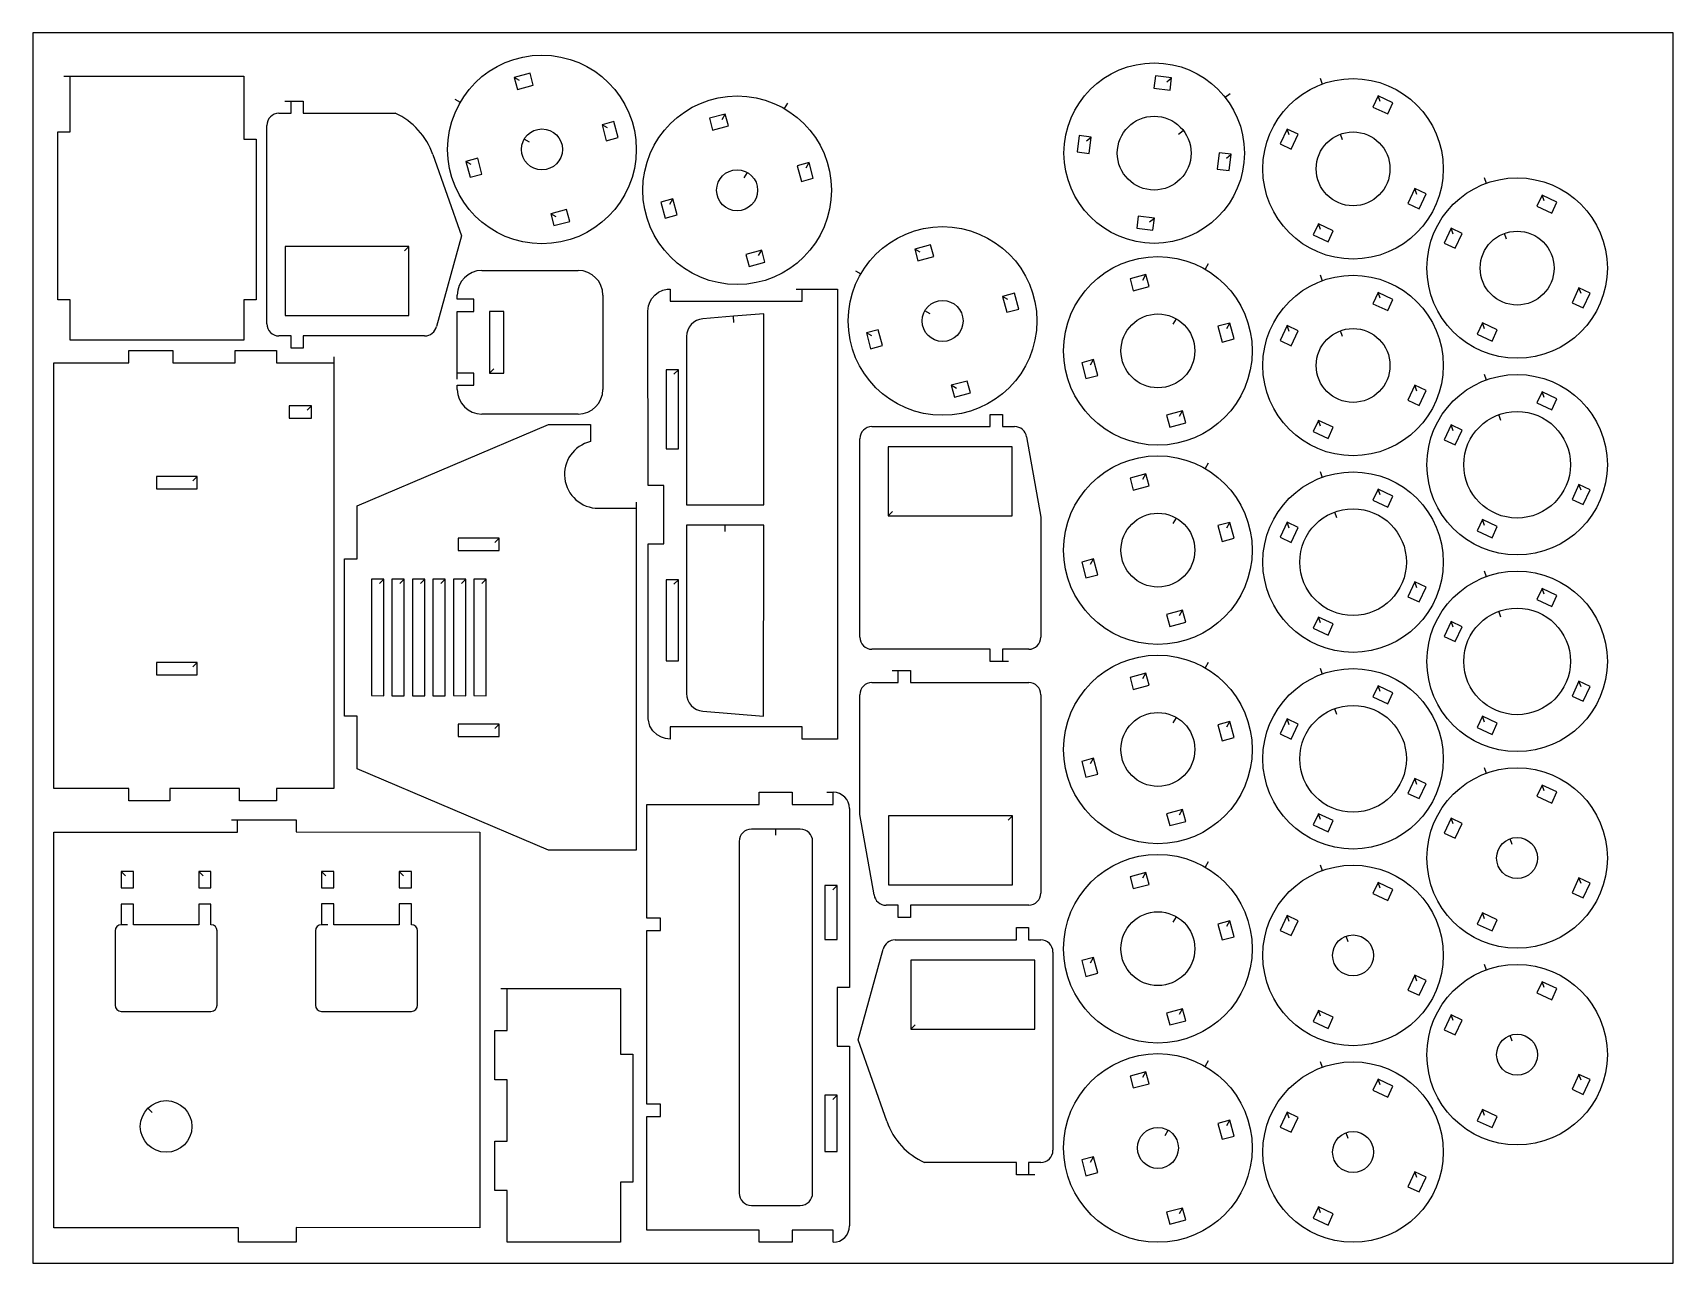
# Model space of a CAD drawing. Extents: x 0 to 667, y 0 to 500.
import ezdxf

# ---------------------------------------------------------------- set-up
doc = ezdxf.new("R2010")
doc.units = 0
doc.header["$MEASUREMENT"] = 0
doc.layers.add('01', color=5, linetype='Continuous')
doc.layers.add('DEFAULT', color=7, linetype='Continuous')

msp = doc.modelspace()

# ---------------------------------------------------------------- linework, layer by layer
at = {"layer": '01'}
msp.add_lwpolyline([(0, 0), (666.64, 0), (666.64, 499.98), (0, 499.98)], close=True, dxfattribs=at)
at = {"layer": 'DEFAULT'}
for p, q in [((12.65, 482.39), (15.14, 482.39)), ((15.14, 482.39), (85.77, 482.39)), ((15.14, 459.72), (15.14, 482.39)), ((85.77, 482.39), (85.77, 456.81)), ((202.08, 483.56), (195.64, 481.83)), ((197.8, 480.58), (195.64, 481.83)), ((195.64, 481.83), (196.93, 477)), ((203.37, 478.73), (202.08, 483.56)), ((456.21, 482.43), (455.6, 477.47)), ((462.82, 481.62), (456.21, 482.43)), ((460.85, 480.08), (462.82, 481.62)), ((462.21, 476.66), (462.82, 481.62)), ((523.15, 481.5), (524.01, 479.15)), ((196.93, 477), (203.37, 478.73)), ((455.6, 477.47), (462.21, 476.66)), ((486.58, 475.2), (484.61, 473.67)), ((546.7, 474.35), (544.58, 469.82)), ((547.55, 472), (546.7, 474.35)), ((552.74, 471.53), (546.7, 474.35)), ((100.03, 467.28), (104.98, 467.28)), ((102.48, 472.23), (104.98, 472.23)), ((104.98, 472.23), (109.93, 472.23)), ((104.98, 467.28), (104.98, 472.23)), ((109.93, 472.23), (109.93, 467.28)), ((109.93, 467.28), (147.3, 467.28)), ((171.56, 473.01), (173.73, 471.76)), ((281.38, 466.97), (274.94, 465.24)), ((280.13, 464.8), (281.38, 466.97)), ((282.68, 462.14), (281.38, 466.97)), ((306.64, 471.36), (305.39, 469.2)), ((544.58, 469.82), (550.63, 467)), ((550.63, 467), (552.74, 471.53)), ((95.08, 381.75), (95.08, 462.33)), ((236.16, 463.88), (231.34, 462.58)), ((233.5, 461.33), (231.34, 462.58)), ((231.34, 462.58), (233.06, 456.14)), ((237.89, 457.44), (236.16, 463.88)), ((274.94, 465.24), (276.24, 460.41)), ((276.24, 460.41), (282.68, 462.14)), ((465.57, 458.79), (467.54, 460.33)), ((509.71, 460.89), (506.89, 454.85)), ((510.56, 458.54), (509.71, 460.89)), ((514.24, 458.78), (509.71, 460.89)), ((10.15, 391.42), (10.15, 459.72)), ((10.15, 459.72), (15.14, 459.72)), ((85.77, 456.81), (90.77, 456.81)), ((90.77, 456.81), (90.77, 391.42)), ((201.87, 455.51), (199.71, 456.76)), ((233.06, 456.14), (237.89, 457.44)), ((425.19, 458.2), (424.38, 451.58)), ((430.15, 457.59), (425.19, 458.2)), ((428.18, 456.05), (430.15, 457.59)), ((429.34, 450.97), (430.15, 457.59)), ((506.89, 454.85), (511.42, 452.73)), ((511.42, 452.73), (514.24, 458.78)), ((532.27, 456.44), (531.42, 458.79)), ((162.56, 450.53), (174.2, 417.45)), ((180.79, 449.04), (175.96, 447.74)), ((178.12, 446.49), (175.96, 447.74)), ((175.96, 447.74), (177.68, 441.3)), ((182.51, 442.6), (180.79, 449.04)), ((315.47, 447.29), (310.64, 445.99)), ((314.22, 445.12), (315.47, 447.29)), ((317.19, 440.85), (315.47, 447.29)), ((424.38, 451.58), (429.34, 450.97)), ((482.09, 451.21), (481.28, 444.6)), ((487.06, 450.6), (482.09, 451.21)), ((485.09, 449.06), (487.06, 450.6)), ((486.24, 443.99), (487.06, 450.6)), ((177.68, 441.3), (182.51, 442.6)), ((289.14, 441.05), (290.39, 443.22)), ((310.64, 445.99), (312.36, 439.55)), ((312.36, 439.55), (317.19, 440.85)), ((481.28, 444.6), (486.24, 443.99)), ((589.81, 441.17), (590.67, 438.82)), ((561.67, 436.66), (558.85, 430.62)), ((562.52, 434.31), (561.67, 436.66)), ((566.2, 434.55), (561.67, 436.66)), ((563.38, 428.51), (566.2, 434.55)), ((613.36, 434.02), (611.25, 429.49)), ((614.21, 431.67), (613.36, 434.02)), ((619.4, 431.21), (613.36, 434.02)), ((216.92, 428.18), (210.48, 426.45)), ((218.21, 423.35), (216.92, 428.18)), ((260.09, 432.45), (255.26, 431.15)), ((255.26, 431.15), (256.99, 424.71)), ((258.84, 430.28), (260.09, 432.45)), ((261.82, 426.01), (260.09, 432.45)), ((558.85, 430.62), (563.38, 428.51)), ((611.25, 429.49), (617.29, 426.68)), ((617.29, 426.68), (619.4, 431.21)), ((212.64, 425.2), (210.48, 426.45)), ((210.48, 426.45), (211.77, 421.62)), ((211.77, 421.62), (218.21, 423.35)), ((256.99, 424.71), (261.82, 426.01)), ((449.22, 425.53), (448.61, 420.57)), ((448.61, 420.57), (455.23, 419.75)), ((455.84, 424.72), (449.22, 425.53)), ((453.87, 423.18), (455.84, 424.72)), ((455.23, 419.75), (455.84, 424.72)), ((522.47, 422.39), (520.35, 417.86)), ((523.32, 420.04), (522.47, 422.39)), ((528.51, 419.57), (522.47, 422.39)), ((576.37, 420.56), (573.56, 414.52)), ((577.23, 418.21), (576.37, 420.56)), ((580.9, 418.45), (576.37, 420.56)), ((174.2, 417.45), (164.06, 380.62)), ((364.88, 413.85), (358.44, 412.12)), ((366.17, 409.02), (364.88, 413.85)), ((520.35, 417.86), (526.4, 415.04)), ((526.4, 415.04), (528.51, 419.57)), ((573.56, 414.52), (578.09, 412.41)), ((578.09, 412.41), (580.9, 418.45)), ((598.93, 416.12), (598.08, 418.46)), ((152.83, 413.1), (102.51, 413.1)), ((102.51, 413.1), (102.51, 385.05)), ((151.06, 411.33), (152.83, 413.1)), ((152.83, 385.05), (152.83, 413.1)), ((296.22, 411.59), (289.78, 409.86)), ((289.78, 409.86), (291.07, 405.03)), ((291.07, 405.03), (297.51, 406.76)), ((294.97, 409.42), (296.22, 411.59)), ((297.51, 406.76), (296.22, 411.59)), ((360.6, 410.87), (358.44, 412.12)), ((358.44, 412.12), (359.73, 407.29)), ((359.73, 407.29), (366.17, 409.02)), ((182.51, 403.4), (221.67, 403.4)), ((334.36, 403.3), (336.53, 402.05)), ((452.38, 401.7), (445.95, 399.97)), ((451.13, 399.53), (452.38, 401.7)), ((453.68, 396.87), (452.38, 401.7)), ((477.65, 406.09), (476.4, 403.93)), ((523.15, 401.59), (524.01, 399.24)), ((172.51, 391.73), (172.51, 393.4)), ((231.67, 393.4), (231.67, 355.07)), ((251.61, 392.01), (252.81, 393.4)), ((252.81, 393.4), (254.34, 394.57)), ((254.34, 394.57), (256.01, 395.36)), ((256.01, 395.36), (257.82, 395.79)), ((257.82, 395.79), (259, 395.87)), ((259, 395.87), (259, 390.87)), ((310.18, 395.82), (312.68, 395.82)), ((312.68, 395.82), (327.08, 395.82)), ((312.68, 390.87), (312.68, 395.82)), ((327.08, 395.82), (327.08, 212.91)), ((398.96, 394.17), (394.13, 392.87)), ((400.69, 387.73), (398.96, 394.17)), ((445.95, 399.97), (447.24, 395.14)), ((447.24, 395.14), (453.68, 396.87)), ((546.7, 394.44), (544.58, 389.91)), ((547.55, 392.09), (546.7, 394.44)), ((552.74, 391.63), (546.7, 394.44)), ((628.33, 396.33), (625.52, 390.29)), ((629.19, 393.98), (628.33, 396.33)), ((632.86, 394.22), (628.33, 396.33)), ((630.05, 388.18), (632.86, 394.22)), ((15.14, 391.42), (10.15, 391.42)), ((15.14, 375.13), (15.14, 391.42)), ((90.77, 391.42), (85.77, 391.42)), ((85.77, 391.42), (85.77, 375.13)), ((179.18, 391.73), (172.51, 391.73)), ((172.51, 361.73), (172.51, 386.73)), ((172.51, 386.73), (179.18, 386.73)), ((179.18, 386.73), (179.18, 391.73)), ((191.41, 386.73), (185.58, 386.73)), ((185.58, 386.73), (185.58, 361.73)), ((191.41, 361.73), (191.41, 386.73)), ((249.99, 386.86), (250.27, 389.1)), ((250.02, 316.09), (249.99, 386.86)), ((250.27, 389.1), (250.89, 390.78)), ((250.89, 390.78), (251.61, 392.01)), ((259, 390.87), (312.68, 390.87)), ((364.67, 385.8), (362.51, 387.05)), ((396.3, 391.62), (394.13, 392.87)), ((394.13, 392.87), (395.86, 386.43)), ((395.86, 386.43), (400.69, 387.73)), ((544.58, 389.91), (550.63, 387.09)), ((550.63, 387.09), (552.74, 391.63)), ((625.52, 390.29), (630.05, 388.18)), ((102.51, 385.05), (152.83, 385.05)), ((284.71, 384.78), (272.35, 383.76)), ((297.07, 385.79), (284.71, 384.78)), ((284.91, 382.29), (284.71, 384.78)), ((297.07, 308.19), (297.07, 385.79)), ((463.48, 381.56), (464.73, 383.72)), ((486.47, 382.02), (481.64, 380.72)), ((481.64, 380.72), (483.37, 374.28)), ((485.22, 379.85), (486.47, 382.02)), ((488.2, 375.58), (486.47, 382.02)), ((509.71, 380.98), (506.89, 374.94)), ((510.56, 378.63), (509.71, 380.98)), ((514.24, 378.87), (509.71, 380.98)), ((589.13, 382.06), (587.02, 377.53)), ((589.99, 379.72), (589.13, 382.06)), ((595.17, 379.25), (589.13, 382.06)), ((85.77, 375.13), (15.14, 375.13)), ((104.98, 376.8), (100.03, 376.8)), ((104.98, 371.85), (104.98, 376.8)), ((159.24, 376.8), (109.93, 376.8)), ((109.93, 376.8), (109.93, 371.85)), ((265.67, 376.52), (265.67, 308.19)), ((343.59, 379.33), (338.76, 378.03)), ((340.92, 376.78), (338.76, 378.03)), ((338.76, 378.03), (340.48, 371.59)), ((345.31, 372.89), (343.59, 379.33)), ((483.37, 374.28), (488.2, 375.58)), ((506.89, 374.94), (511.42, 372.83)), ((511.42, 372.83), (514.24, 378.87)), ((532.27, 376.53), (531.42, 378.88)), ((587.02, 377.53), (593.06, 374.72)), ((593.06, 374.72), (595.17, 379.25)), ((39, 365.82), (39, 370.82)), ((39, 370.82), (56.85, 370.82)), ((56.85, 370.82), (56.85, 365.82)), ((82.3, 365.82), (82.3, 370.82)), ((82.3, 370.82), (99, 370.82)), ((99, 370.82), (99, 365.82)), ((109.93, 371.85), (104.98, 371.85)), ((122.33, 368.32), (122.33, 365.82)), ((340.48, 371.59), (345.31, 372.89)), ((431.09, 367.18), (426.26, 365.88)), ((429.84, 365.01), (431.09, 367.18)), ((432.82, 360.74), (431.09, 367.18)), ((8.48, 192.91), (8.48, 365.82)), ((8.48, 365.82), (39, 365.82)), ((56.85, 365.82), (82.3, 365.82)), ((99, 365.82), (122.33, 365.82)), ((122.33, 365.82), (122.33, 192.91)), ((172.51, 359.23), (172.51, 361.73)), ((179.18, 361.73), (172.51, 361.73)), ((179.18, 356.73), (179.18, 361.73)), ((187.35, 363.5), (185.58, 361.73)), ((185.58, 361.73), (191.41, 361.73)), ((262.34, 362.97), (257.34, 362.97)), ((257.34, 362.97), (257.34, 330.99)), ((260.57, 361.2), (262.34, 362.97)), ((262.34, 330.99), (262.34, 362.97)), ((426.26, 365.88), (427.99, 359.44)), ((427.99, 359.44), (432.82, 360.74)), ((589.81, 361.26), (590.67, 358.91)), ((172.51, 355.07), (172.51, 356.73)), ((172.51, 356.73), (179.18, 356.73)), ((379.71, 358.47), (373.27, 356.74)), ((375.44, 355.49), (373.27, 356.74)), ((373.27, 356.74), (374.57, 351.91)), ((374.57, 351.91), (381.01, 353.64)), ((381.01, 353.64), (379.71, 358.47)), ((561.67, 356.75), (558.85, 350.71)), ((562.52, 354.4), (561.67, 356.75)), ((566.2, 354.64), (561.67, 356.75)), ((563.38, 348.6), (566.2, 354.64)), ((613.36, 354.11), (611.25, 349.58)), ((614.21, 351.77), (613.36, 354.11)), ((619.4, 351.3), (613.36, 354.11)), ((113.28, 348.39), (104.23, 348.39)), ((104.23, 348.39), (104.23, 343.39)), ((111.51, 346.62), (113.28, 348.39)), ((113.28, 343.39), (113.28, 348.39)), ((558.85, 350.71), (563.38, 348.6)), ((611.25, 349.58), (617.29, 346.77)), ((617.29, 346.77), (619.4, 351.3)), ((104.23, 343.39), (113.28, 343.39)), ((131.82, 307.7), (209.56, 340.75)), ((221.67, 345.07), (182.51, 345.07)), ((209.56, 340.75), (226.61, 340.75)), ((226.61, 340.75), (226.61, 333.87)), ((389.09, 339.96), (389.09, 344.91)), ((389.09, 344.91), (394.04, 344.91)), ((394.04, 344.91), (394.04, 339.96)), ((467.22, 346.32), (460.78, 344.59)), ((460.78, 344.59), (462.08, 339.76)), ((462.08, 339.76), (468.52, 341.49)), ((465.97, 344.15), (467.22, 346.32)), ((468.52, 341.49), (467.22, 346.32)), ((522.47, 342.48), (520.35, 337.95)), ((523.32, 340.13), (522.47, 342.48)), ((528.51, 339.67), (522.47, 342.48)), ((576.37, 340.65), (573.56, 334.61)), ((577.23, 338.3), (576.37, 340.65)), ((580.9, 338.54), (576.37, 340.65)), ((596.65, 342.47), (595.8, 344.82)), ((336.08, 254.43), (336.08, 335.01)), ((341.01, 339.96), (389.09, 339.96)), ((394.04, 339.96), (398.99, 339.96)), ((403.88, 335.76), (409.66, 303.17)), ((520.35, 337.95), (526.4, 335.13)), ((526.4, 335.13), (528.51, 339.67)), ((573.56, 334.61), (578.09, 332.5)), ((578.09, 332.5), (580.9, 338.54)), ((257.34, 330.99), (262.34, 330.99)), ((397.95, 331.71), (347.63, 331.71)), ((347.63, 331.71), (347.63, 303.66)), ((397.95, 303.66), (397.95, 331.71)), ((452.38, 320.72), (445.95, 318.99)), ((451.13, 318.55), (452.38, 320.72)), ((453.68, 315.89), (452.38, 320.72)), ((477.65, 325.11), (476.4, 322.95)), ((523.15, 321.68), (524.01, 319.33)), ((66.83, 319.69), (50.25, 319.69)), ((50.25, 319.69), (50.25, 314.69)), ((50.25, 314.69), (66.83, 314.69)), ((65.06, 317.92), (66.83, 319.69)), ((66.83, 314.69), (66.83, 319.69)), ((256.46, 316.09), (250.02, 316.09)), ((256.46, 292.3), (256.46, 316.09)), ((445.95, 318.99), (447.24, 314.16)), ((447.24, 314.16), (453.68, 315.89)), ((546.7, 314.53), (544.58, 310)), ((547.55, 312.18), (546.7, 314.53)), ((552.74, 311.72), (546.7, 314.53)), ((628.33, 316.42), (625.52, 310.38)), ((629.19, 314.07), (628.33, 316.42)), ((632.86, 314.31), (628.33, 316.42)), ((630.05, 308.27), (632.86, 314.31)), ((131.82, 286.24), (131.82, 307.7)), ((229.81, 306.76), (245.22, 306.76)), ((245.22, 309.26), (245.22, 306.76)), ((245.22, 306.76), (245.22, 167.84)), ((265.67, 308.19), (297.07, 308.19)), ((544.58, 310), (550.63, 307.18)), ((550.63, 307.18), (552.74, 311.72)), ((625.52, 310.38), (630.05, 308.27)), ((349.4, 305.43), (347.63, 303.66)), ((347.63, 303.66), (397.95, 303.66)), ((409.66, 303.17), (409.66, 254.43)), ((463.48, 300.58), (464.73, 302.74)), ((486.47, 301.04), (481.64, 299.74)), ((485.22, 298.87), (486.47, 301.04)), ((488.2, 294.6), (486.47, 301.04)), ((509.71, 301.07), (506.89, 295.03)), ((510.56, 298.72), (509.71, 301.07)), ((514.24, 298.96), (509.71, 301.07)), ((529.99, 302.89), (529.14, 305.24)), ((589.13, 302.16), (587.02, 297.62)), ((589.99, 299.81), (589.13, 302.16)), ((595.17, 299.34), (589.13, 302.16)), ((189.56, 294.59), (172.89, 294.59)), ((172.89, 294.59), (172.89, 289.59)), ((187.79, 292.82), (189.56, 294.59)), ((189.56, 289.59), (189.56, 294.59)), ((265.7, 299.86), (265.67, 231.54)), ((281.38, 299.86), (265.7, 299.86)), ((281.38, 297.36), (281.38, 299.86)), ((297.07, 299.86), (281.38, 299.86)), ((296.93, 222.27), (297.07, 299.86)), ((481.64, 299.74), (483.37, 293.3)), ((483.37, 293.3), (488.2, 294.6)), ((506.89, 295.03), (511.42, 292.92)), ((511.42, 292.92), (514.24, 298.96)), ((587.02, 297.62), (593.06, 294.81)), ((593.06, 294.81), (595.17, 299.34)), ((172.89, 289.59), (189.56, 289.59)), ((250.03, 221.2), (250.03, 292.3)), ((250.03, 292.3), (256.46, 292.3)), ((126.65, 222.35), (126.65, 286.24)), ((126.65, 286.24), (131.82, 286.24)), ((431.09, 286.2), (426.26, 284.91)), ((426.26, 284.91), (427.99, 278.47)), ((429.84, 284.03), (431.09, 286.2)), ((432.82, 279.76), (431.09, 286.2)), ((589.81, 281.35), (590.67, 279.01)), ((142.62, 277.96), (137.62, 277.96)), ((137.62, 277.96), (137.62, 230.64)), ((140.85, 276.19), (142.62, 277.96)), ((142.62, 230.6), (142.62, 277.96)), ((150.95, 277.96), (145.95, 277.96)), ((145.95, 277.96), (145.95, 230.6)), ((149.18, 276.19), (150.95, 277.96)), ((150.95, 230.6), (150.95, 277.96)), ((159.28, 277.96), (154.28, 277.96)), ((154.28, 277.96), (154.28, 230.6)), ((157.51, 276.19), (159.28, 277.96)), ((159.28, 230.6), (159.28, 277.96)), ((167.62, 277.96), (162.62, 277.96)), ((162.62, 277.96), (162.62, 230.6)), ((165.85, 276.19), (167.62, 277.96)), ((167.62, 230.6), (167.62, 277.96)), ((175.95, 277.96), (170.95, 277.96)), ((170.95, 277.96), (170.95, 230.64)), ((174.18, 276.19), (175.95, 277.96)), ((175.95, 230.6), (175.95, 277.96)), ((184.28, 277.96), (179.28, 277.96)), ((179.28, 277.96), (179.28, 230.64)), ((182.51, 276.19), (184.28, 277.96)), ((184.28, 230.6), (184.28, 277.96)), ((262.34, 277.66), (257.34, 277.66)), ((257.34, 277.66), (257.34, 244.77)), ((260.57, 275.89), (262.34, 277.66)), ((262.34, 244.77), (262.34, 277.66)), ((427.99, 278.47), (432.82, 279.76)), ((561.67, 276.84), (558.85, 270.8)), ((562.52, 274.49), (561.67, 276.84)), ((566.2, 274.73), (561.67, 276.84)), ((563.38, 268.69), (566.2, 274.73)), ((613.36, 274.21), (611.25, 269.67)), ((614.21, 271.86), (613.36, 274.21)), ((619.4, 271.39), (613.36, 274.21)), ((558.85, 270.8), (563.38, 268.69)), ((611.25, 269.67), (617.29, 266.86)), ((617.29, 266.86), (619.4, 271.39)), ((467.22, 265.34), (460.78, 263.62)), ((460.78, 263.62), (462.08, 258.79)), ((462.08, 258.79), (468.52, 260.51)), ((465.97, 263.18), (467.22, 265.34)), ((468.52, 260.51), (467.22, 265.34)), ((522.47, 262.57), (520.35, 258.04)), ((523.32, 260.22), (522.47, 262.57)), ((528.51, 259.76), (522.47, 262.57)), ((576.37, 260.74), (573.56, 254.7)), ((577.23, 258.39), (576.37, 260.74)), ((580.9, 258.63), (576.37, 260.74)), ((596.65, 262.56), (595.8, 264.91)), ((520.35, 258.04), (526.4, 255.22)), ((526.4, 255.22), (528.51, 259.76)), ((573.56, 254.7), (578.09, 252.59)), ((578.09, 252.59), (580.9, 258.63)), ((389.09, 249.49), (341.03, 249.49)), ((389.09, 244.54), (389.09, 249.49)), ((404.71, 249.49), (394.04, 249.49)), ((394.04, 249.49), (394.04, 244.54)), ((66.83, 244.07), (50.25, 244.07)), ((50.25, 244.07), (50.25, 239.07)), ((65.06, 242.3), (66.83, 244.07)), ((66.83, 239.07), (66.83, 244.07)), ((257.34, 244.77), (262.34, 244.77)), ((349.2, 240.9), (351.7, 240.9)), ((351.7, 240.9), (356.65, 240.9)), ((351.7, 235.95), (351.7, 240.9)), ((356.65, 240.9), (356.65, 235.95)), ((394.04, 244.54), (389.09, 244.54)), ((396.54, 244.54), (394.04, 244.54)), ((477.65, 244.14), (476.4, 241.97)), ((523.15, 241.77), (524.01, 239.42)), ((50.25, 239.07), (66.83, 239.07)), ((341.03, 235.95), (351.7, 235.95)), ((356.65, 235.95), (404.71, 235.95)), ((452.38, 239.74), (445.95, 238.01)), ((445.95, 238.01), (447.24, 233.19)), ((447.24, 233.19), (453.68, 234.91)), ((451.13, 237.57), (452.38, 239.74)), ((453.68, 234.91), (452.38, 239.74)), ((546.7, 234.62), (544.58, 230.09)), ((547.55, 232.27), (546.7, 234.62)), ((552.74, 231.81), (546.7, 234.62)), ((628.33, 236.51), (625.52, 230.47)), ((629.19, 234.16), (628.33, 236.51)), ((632.86, 234.4), (628.33, 236.51)), ((630.05, 228.36), (632.86, 234.4)), ((137.62, 230.64), (142.62, 230.6)), ((145.95, 230.6), (150.95, 230.6)), ((154.28, 230.6), (159.28, 230.6)), ((162.62, 230.6), (167.62, 230.6)), ((170.95, 230.64), (175.95, 230.6)), ((179.28, 230.64), (184.28, 230.6)), ((336.08, 182.27), (336.08, 231)), ((409.66, 231), (409.66, 150.42)), ((544.58, 230.09), (550.62, 227.27)), ((550.62, 227.27), (552.74, 231.81)), ((625.52, 230.47), (630.05, 228.36)), ((131.82, 222.35), (126.65, 222.35)), ((131.82, 200.9), (131.82, 222.35)), ((250.79, 218.28), (250.03, 221.2)), ((272.35, 224.29), (296.93, 222.27)), ((463.48, 219.6), (464.73, 221.76)), ((486.47, 220.06), (481.64, 218.77)), ((485.22, 217.89), (486.47, 220.06)), ((488.2, 213.62), (486.47, 220.06)), ((509.71, 221.16), (506.89, 215.12)), ((510.56, 218.81), (509.71, 221.16)), ((514.24, 219.05), (509.71, 221.16)), ((529.99, 222.98), (529.14, 225.33)), ((589.13, 222.25), (587.02, 217.71)), ((589.99, 219.9), (589.13, 222.25)), ((595.17, 219.43), (589.13, 222.25)), ((189.56, 219), (172.89, 219)), ((172.89, 219), (172.89, 214)), ((172.89, 214), (189.56, 214)), ((187.79, 217.23), (189.56, 219)), ((189.56, 214), (189.56, 219)), ((252.01, 216.31), (250.79, 218.28)), ((253.7, 214.71), (252.01, 216.31)), ((255.44, 213.71), (253.7, 214.71)), ((257.06, 213.19), (255.44, 213.71)), ((312.68, 217.98), (259, 217.98)), ((259, 217.98), (259, 212.98)), ((312.68, 212.91), (312.68, 217.98)), ((481.64, 218.77), (483.37, 212.33)), ((483.37, 212.33), (488.2, 213.62)), ((506.89, 215.12), (511.42, 213.01)), ((511.42, 213.01), (514.24, 219.05)), ((587.02, 217.71), (593.06, 214.9)), ((593.06, 214.9), (595.17, 219.43)), ((259, 212.98), (257.06, 213.19)), ((327.08, 212.91), (312.68, 212.91)), ((209.56, 167.84), (131.82, 200.9)), ((431.09, 205.22), (426.26, 203.93)), ((426.26, 203.93), (427.99, 197.49)), ((429.84, 203.06), (431.09, 205.22)), ((432.82, 198.78), (431.09, 205.22)), ((589.81, 201.44), (590.67, 199.1)), ((427.99, 197.49), (432.82, 198.78)), ((561.67, 196.93), (558.85, 190.89)), ((562.52, 194.58), (561.67, 196.93)), ((566.2, 194.82), (561.67, 196.93)), ((563.38, 188.78), (566.2, 194.82)), ((613.36, 194.3), (611.25, 189.76)), ((614.21, 191.95), (613.36, 194.3)), ((619.4, 191.48), (613.36, 194.3)), ((39, 192.91), (8.48, 192.91)), ((39, 187.91), (39, 192.91)), ((55.69, 187.91), (39, 187.91)), ((84, 192.91), (55.69, 192.91)), ((55.69, 192.91), (55.69, 187.91)), ((84, 187.91), (84, 192.91)), ((99, 187.91), (84, 187.91)), ((122.33, 192.91), (99, 192.91)), ((99, 192.91), (99, 187.91)), ((295.25, 186.39), (295.25, 191.39)), ((295.25, 191.39), (308.58, 191.39)), ((308.58, 191.39), (308.58, 186.39)), ((322.74, 191.39), (325.24, 191.39)), ((325.24, 186.39), (325.24, 191.39)), ((558.85, 190.89), (563.38, 188.78)), ((611.25, 189.76), (617.29, 186.95)), ((617.29, 186.95), (619.4, 191.48)), ((80.71, 180.15), (83.21, 180.15)), ((83.21, 180.15), (107, 180.15)), ((83.22, 175.15), (83.21, 180.15)), ((107, 180.15), (106.99, 175.27)), ((249.53, 140.23), (249.53, 186.39)), ((249.53, 186.39), (295.25, 186.39)), ((308.58, 186.39), (325.24, 186.39)), ((331.91, 184.72), (331.91, 112)), ((341.86, 149.67), (336.08, 182.27)), ((398.11, 181.77), (347.78, 181.77)), ((347.78, 181.77), (347.78, 153.72)), ((396.34, 180), (398.11, 181.77)), ((398.11, 153.72), (398.11, 181.77)), ((467.22, 184.36), (460.78, 182.64)), ((460.78, 182.64), (462.08, 177.81)), ((465.97, 182.2), (467.22, 184.36)), ((468.52, 179.53), (467.22, 184.36)), ((522.47, 182.66), (520.35, 178.13)), ((523.32, 180.31), (522.47, 182.66)), ((528.51, 179.85), (522.47, 182.66)), ((576.37, 180.83), (573.56, 174.79)), ((577.23, 178.48), (576.37, 180.83)), ((580.9, 178.72), (576.37, 180.83)), ((8.48, 14.31), (8.48, 175.15)), ((8.48, 175.15), (83.22, 175.15)), ((106.99, 175.27), (181.73, 175.15)), ((181.73, 175.15), (181.73, 14.31)), ((301.97, 176.39), (292.03, 176.39)), ((301.97, 173.89), (301.97, 176.39)), ((311.91, 176.39), (301.97, 176.39)), ((462.08, 177.81), (468.52, 179.53)), ((520.35, 178.13), (526.4, 175.32)), ((526.4, 175.32), (528.51, 179.85)), ((573.56, 174.79), (578.09, 172.68)), ((578.09, 172.68), (580.9, 178.72)), ((245.22, 167.84), (209.56, 167.84)), ((287.03, 171.39), (287.03, 28.48)), ((316.91, 28.48), (316.91, 171.39)), ((601.21, 170.12), (600.36, 172.47)), ((477.65, 163.16), (476.4, 160.99)), ((523.15, 161.86), (524.01, 159.51)), ((37.73, 157.46), (35.97, 159.23)), ((35.97, 159.23), (35.97, 152.56)), ((40.97, 159.23), (35.97, 159.23)), ((40.97, 152.56), (40.97, 159.23)), ((69.18, 157.46), (67.41, 159.23)), ((67.41, 159.23), (67.41, 152.56)), ((72.41, 159.23), (67.41, 159.23)), ((72.41, 152.56), (72.41, 159.23)), ((119.15, 157.46), (117.39, 159.23)), ((117.39, 159.23), (117.39, 152.56)), ((122.38, 159.23), (117.39, 159.23)), ((122.38, 152.56), (122.38, 159.23)), ((150.6, 157.46), (148.83, 159.23)), ((148.83, 159.23), (148.83, 152.56)), ((153.83, 159.23), (148.83, 159.23)), ((153.83, 152.56), (153.83, 159.23)), ((326.91, 153.54), (321.91, 153.54)), ((321.91, 153.54), (321.91, 131.57)), ((325.14, 151.77), (326.91, 153.54)), ((326.91, 131.57), (326.91, 153.54)), ((347.78, 153.72), (398.11, 153.72)), ((452.38, 158.76), (445.95, 157.04)), ((445.95, 157.04), (447.24, 152.21)), ((447.24, 152.21), (453.68, 153.93)), ((451.13, 156.6), (452.38, 158.76)), ((453.68, 153.93), (452.38, 158.76)), ((546.7, 154.71), (544.58, 150.18)), ((547.55, 152.36), (546.7, 154.71)), ((552.74, 151.9), (546.7, 154.71)), ((628.33, 156.6), (625.52, 150.56)), ((629.19, 154.26), (628.33, 156.6)), ((632.86, 154.49), (628.33, 156.6)), ((630.05, 148.45), (632.86, 154.49)), ((35.97, 152.56), (40.97, 152.56)), ((67.41, 152.56), (72.41, 152.56)), ((117.39, 152.56), (122.38, 152.56)), ((148.83, 152.56), (153.83, 152.56)), ((544.58, 150.18), (550.62, 147.37)), ((550.62, 147.37), (552.74, 151.9)), ((625.52, 150.56), (630.05, 148.45)), ((40.97, 145.91), (35.97, 145.91)), ((35.97, 145.91), (35.97, 137.56)), ((40.97, 137.56), (40.97, 145.91)), ((72.41, 145.9), (67.41, 145.9)), ((67.41, 145.9), (67.41, 137.56)), ((72.41, 137.56), (72.41, 145.9)), ((122.38, 146), (117.39, 146)), ((117.39, 146), (117.39, 137.56)), ((122.38, 137.56), (122.38, 146)), ((153.83, 146), (148.83, 146)), ((148.83, 146), (148.83, 137.56)), ((153.83, 137.56), (153.83, 146)), ((255.13, 140.23), (249.53, 140.23)), ((255.13, 135.23), (255.13, 140.23)), ((351.7, 145.47), (346.75, 145.47)), ((351.7, 140.52), (351.7, 145.47)), ((356.65, 140.52), (351.7, 140.52)), ((404.73, 145.47), (356.65, 145.47)), ((356.65, 145.47), (356.65, 140.52)), ((463.48, 138.62), (464.73, 140.79)), ((509.71, 141.25), (506.89, 135.21)), ((510.56, 138.9), (509.71, 141.25)), ((514.24, 139.14), (509.71, 141.25)), ((589.13, 142.34), (587.02, 137.8)), ((589.99, 139.99), (589.13, 142.34)), ((595.17, 139.52), (589.13, 142.34)), ((33.47, 135.06), (33.47, 104.83)), ((38.47, 137.56), (35.97, 137.56)), ((67.41, 137.56), (40.97, 137.56)), ((74.91, 104.83), (74.91, 135.06)), ((114.89, 135.06), (114.89, 104.83)), ((119.88, 137.56), (117.39, 137.56)), ((148.83, 137.56), (122.38, 137.56)), ((156.33, 104.83), (156.33, 135.06)), ((249.53, 64.61), (249.53, 135.23)), ((249.53, 135.23), (255.13, 135.23)), ((399.73, 131.4), (399.73, 136.35)), ((399.73, 136.35), (404.68, 136.35)), ((404.68, 136.35), (404.68, 131.4)), ((486.47, 139.08), (481.64, 137.79)), ((481.64, 137.79), (483.37, 131.35)), ((485.22, 136.92), (486.47, 139.08)), ((488.2, 132.64), (486.47, 139.08)), ((506.89, 135.21), (511.42, 133.1)), ((511.42, 133.1), (514.24, 139.14)), ((587.02, 137.8), (593.06, 134.99)), ((593.06, 134.99), (595.17, 139.52)), ((321.91, 131.57), (326.91, 131.57)), ((335.46, 90.75), (345.6, 127.58)), ((350.42, 131.4), (399.73, 131.4)), ((404.68, 131.4), (409.63, 131.4)), ((483.37, 131.35), (488.2, 132.64)), ((534.55, 130.54), (533.7, 132.89)), ((407.16, 123.15), (356.83, 123.15)), ((356.83, 123.15), (356.83, 95.1)), ((407.16, 95.1), (407.16, 123.15)), ((414.58, 126.45), (414.58, 45.87)), ((431.09, 124.24), (426.26, 122.95)), ((426.26, 122.95), (427.99, 116.51)), ((429.84, 122.08), (431.09, 124.24)), ((432.82, 117.8), (431.09, 124.24)), ((589.81, 121.54), (590.67, 119.19)), ((427.99, 116.51), (432.82, 117.8)), ((561.67, 117.02), (558.85, 110.98)), ((562.52, 114.67), (561.67, 117.02)), ((566.2, 114.91), (561.67, 117.02)), ((563.38, 108.87), (566.2, 114.91)), ((613.36, 114.39), (611.25, 109.86)), ((614.21, 112.04), (613.36, 114.39)), ((619.4, 111.57), (613.36, 114.39)), ((190.21, 111.56), (192.71, 111.56)), ((192.71, 111.56), (238.83, 111.56)), ((192.71, 94.54), (192.71, 111.56)), ((238.83, 111.56), (238.83, 84.96)), ((331.91, 112), (326.91, 112)), ((326.91, 112), (326.91, 88.21)), ((558.85, 110.98), (563.38, 108.87)), ((611.25, 109.86), (617.29, 107.04)), ((617.29, 107.04), (619.4, 111.57)), ((35.97, 102.33), (72.41, 102.33)), ((117.39, 102.33), (153.83, 102.33)), ((467.22, 103.38), (460.78, 101.66)), ((460.78, 101.66), (462.08, 96.83)), ((465.97, 101.22), (467.22, 103.38)), ((468.52, 98.55), (467.22, 103.38)), ((522.47, 102.75), (520.35, 98.22)), ((523.32, 100.41), (522.47, 102.75)), ((528.51, 99.94), (522.47, 102.75)), ((576.37, 100.92), (573.56, 94.88)), ((577.23, 98.58), (576.37, 100.92)), ((580.9, 98.81), (576.37, 100.92)), ((187.71, 74.54), (187.71, 94.54)), ((187.71, 94.54), (192.71, 94.54)), ((358.6, 96.87), (356.83, 95.1)), ((356.83, 95.1), (407.16, 95.1)), ((462.08, 96.83), (468.52, 98.55)), ((520.35, 98.22), (526.4, 95.41)), ((526.4, 95.41), (528.51, 99.94)), ((573.56, 94.88), (578.09, 92.77)), ((578.09, 92.77), (580.9, 98.81)), ((326.91, 88.21), (331.91, 88.21)), ((331.91, 88.21), (331.91, 15.15)), ((347.1, 57.67), (335.46, 90.75)), ((601.21, 90.21), (600.36, 92.56)), ((238.83, 84.96), (243.83, 84.96)), ((243.83, 84.96), (243.83, 32.91)), ((477.65, 82.18), (476.4, 80.01)), ((523.15, 81.95), (524.01, 79.6)), ((192.71, 74.54), (187.71, 74.54)), ((192.71, 49.57), (192.71, 74.54)), ((452.38, 77.78), (445.95, 76.06)), ((445.95, 76.06), (447.24, 71.23)), ((451.13, 75.62), (452.38, 77.78)), ((453.68, 72.95), (452.38, 77.78)), ((546.7, 74.8), (544.58, 70.27)), ((547.55, 72.46), (546.7, 74.8)), ((552.74, 71.99), (546.7, 74.8)), ((628.33, 76.7), (625.52, 70.65)), ((629.19, 74.35), (628.33, 76.7)), ((632.86, 74.58), (628.33, 76.7)), ((630.05, 68.54), (632.86, 74.58)), ((326.91, 68.23), (321.91, 68.23)), ((321.91, 68.23), (321.91, 45.34)), ((325.14, 66.47), (326.91, 68.23)), ((326.91, 45.34), (326.91, 68.23)), ((447.24, 71.23), (453.68, 72.95)), ((544.58, 70.27), (550.62, 67.46)), ((550.62, 67.46), (552.74, 71.99)), ((625.52, 70.65), (630.05, 68.54)), ((48.53, 61.21), (46.76, 62.97)), ((255.13, 64.61), (249.53, 64.61)), ((255.13, 59.61), (255.13, 64.61)), ((509.71, 61.34), (506.89, 55.3)), ((510.56, 58.99), (509.71, 61.34)), ((514.24, 59.23), (509.71, 61.34)), ((589.13, 62.43), (587.02, 57.9)), ((589.99, 60.08), (589.13, 62.43)), ((595.17, 59.61), (589.13, 62.43)), ((249.53, 13.48), (249.53, 59.61)), ((249.53, 59.61), (255.13, 59.61)), ((460.15, 51.87), (461.4, 54.03)), ((486.47, 58.1), (481.64, 56.81)), ((481.64, 56.81), (483.37, 50.37)), ((485.22, 55.94), (486.47, 58.1)), ((488.2, 51.66), (486.47, 58.1)), ((506.89, 55.3), (511.42, 53.19)), ((511.42, 53.19), (514.24, 59.23)), ((587.02, 57.9), (593.06, 55.08)), ((593.06, 55.08), (595.17, 59.61)), ((187.71, 29.57), (187.71, 49.57)), ((187.71, 49.57), (192.71, 49.57)), ((483.37, 50.37), (488.2, 51.66)), ((534.55, 50.63), (533.7, 52.98)), ((321.91, 45.34), (326.91, 45.34)), ((399.73, 40.92), (362.36, 40.92)), ((399.73, 35.97), (399.73, 40.92)), ((409.63, 40.92), (404.68, 40.92)), ((404.68, 40.92), (404.68, 35.97)), ((431.09, 43.26), (426.26, 41.97)), ((426.26, 41.97), (427.99, 35.53)), ((429.84, 41.1), (431.09, 43.26)), ((432.82, 36.83), (431.09, 43.26)), ((404.68, 35.97), (399.73, 35.97)), ((407.18, 35.97), (404.68, 35.97)), ((427.99, 35.53), (432.82, 36.83)), ((561.67, 37.11), (558.85, 31.07)), ((562.52, 34.76), (561.67, 37.11)), ((566.2, 35), (561.67, 37.11)), ((563.38, 28.96), (566.2, 35)), ((192.71, 29.57), (187.71, 29.57)), ((192.71, 8.48), (192.71, 29.57)), ((243.83, 32.91), (238.83, 32.91)), ((238.83, 32.91), (238.83, 8.48)), ((558.85, 31.07), (563.38, 28.96)), ((292.03, 23.48), (311.91, 23.48)), ((467.22, 22.41), (460.78, 20.68)), ((460.78, 20.68), (462.08, 15.85)), ((465.97, 20.24), (467.22, 22.41)), ((468.52, 17.58), (467.22, 22.41)), ((522.47, 22.85), (520.35, 18.31)), ((523.32, 20.5), (522.47, 22.85)), ((528.51, 20.03), (522.47, 22.85)), ((526.4, 15.5), (528.51, 20.03)), ((83.62, 14.31), (8.48, 14.31)), ((83.62, 8.48), (83.62, 14.31)), ((107.01, 14.47), (107, 11.97)), ((181.73, 14.31), (107.01, 14.47)), ((295.25, 13.48), (249.53, 13.48)), ((295.25, 8.48), (295.25, 13.48)), ((325.24, 13.48), (308.58, 13.48)), ((308.58, 13.48), (308.58, 8.48)), ((325.24, 8.48), (325.24, 13.48)), ((462.08, 15.85), (468.52, 17.58)), ((520.35, 18.31), (526.4, 15.5)), ((107, 8.48), (83.62, 8.48)), ((107, 11.97), (107, 8.48)), ((238.83, 8.48), (192.71, 8.48)), ((308.58, 8.48), (295.25, 8.48))]:
    msp.add_line(p, q, dxfattribs=at)
for centre, radius in [((206.92, 452.59), 38.33), ((455.72, 451.09), 36.67), ((536.55, 444.7), 36.67), ((286.23, 436), 38.33), ((206.92, 452.59), 8.33), ((455.72, 451.09), 15), ((536.55, 444.7), 15), ((286.23, 436), 8.33), ((603.21, 404.37), 36.67), ((369.72, 382.88), 38.33), ((603.21, 404.37), 15), ((457.23, 370.73), 38.33), ((536.55, 364.79), 36.67), ((369.72, 382.88), 8.33), ((457.23, 370.73), 15), ((536.55, 364.79), 15), ((603.21, 324.46), 36.67), ((603.21, 324.46), 21.67), ((457.23, 289.75), 38.33), ((536.55, 284.88), 36.67), ((457.23, 289.75), 15), ((536.55, 284.88), 21.67), ((603.21, 244.55), 36.67), ((603.21, 244.55), 21.67), ((457.23, 208.77), 38.33), ((536.55, 204.97), 36.67), ((457.23, 208.77), 15), ((536.55, 204.97), 21.67), ((603.21, 164.64), 36.67), ((603.21, 164.64), 8.33), ((457.23, 127.8), 38.33), ((536.55, 125.06), 36.67), ((457.23, 127.8), 15), ((536.55, 125.06), 8.33), ((603.21, 84.73), 36.67), ((603.21, 84.73), 8.33), ((457.23, 46.82), 38.33), ((536.55, 45.15), 36.67), ((54.19, 55.55), 10.5), ((457.23, 46.82), 8.33), ((536.55, 45.15), 8.33)]:
    msp.add_circle(centre, radius, dxfattribs=at)
for centre, radius, start, end in [((100.03, 462.33), 4.95, 90, 180), ((135.67, 441.35), 28.41, 18.84345, 65.82004), ((182.51, 393.4), 10, 90, 180), ((221.67, 393.4), 10, 0, 90), ((100.03, 381.75), 4.95, 180, 270), ((159.24, 381.75), 4.95, 270, 346.86656), ((272.94, 376.52), 7.27, 94.68826, 180), ((182.51, 355.07), 10, 180, 270), ((221.67, 355.07), 10, 270, 0), ((229.81, 320.51), 13.74, 103.47814, 270), ((341.03, 335.01), 4.95, 90.24403, 180), ((398.99, 335.01), 4.95, 8.66118, 90), ((341.03, 254.43), 4.95, 180, 270), ((404.71, 254.43), 4.95, 270, 0), ((341.03, 231), 4.95, 90, 180), ((404.71, 231), 4.95, 0, 90), ((272.94, 231.54), 7.27, 179.97896, 265.31174), ((325.24, 184.72), 6.67, 0, 90), ((292.03, 171.39), 5, 90, 180), ((311.91, 171.39), 5, 0, 90), ((346.75, 150.42), 4.95, 188.66101, 270), ((404.71, 150.42), 4.95, 270.24402, 0), ((35.97, 135.06), 2.5, 90, 180), ((72.41, 135.06), 2.5, 0, 90), ((117.39, 135.06), 2.5, 90, 180), ((153.83, 135.06), 2.5, 0, 90), ((350.42, 126.45), 4.95, 90, 166.86756), ((409.63, 126.45), 4.95, 0, 90), ((35.97, 104.83), 2.5, 180, 270), ((72.41, 104.83), 2.5, 270, 0), ((117.39, 104.83), 2.5, 180, 270), ((153.83, 104.83), 2.5, 270, 0), ((374, 66.84), 28.41, 198.8434, 245.82004), ((409.63, 45.87), 4.95, 270, 0), ((292.03, 28.48), 5, 180, 270), ((311.91, 28.48), 5, 270, 0), ((325.24, 15.15), 6.67, 270, 0)]:
    msp.add_arc(centre, radius, start, end, dxfattribs=at)

doc.saveas('drawing.dxf')
